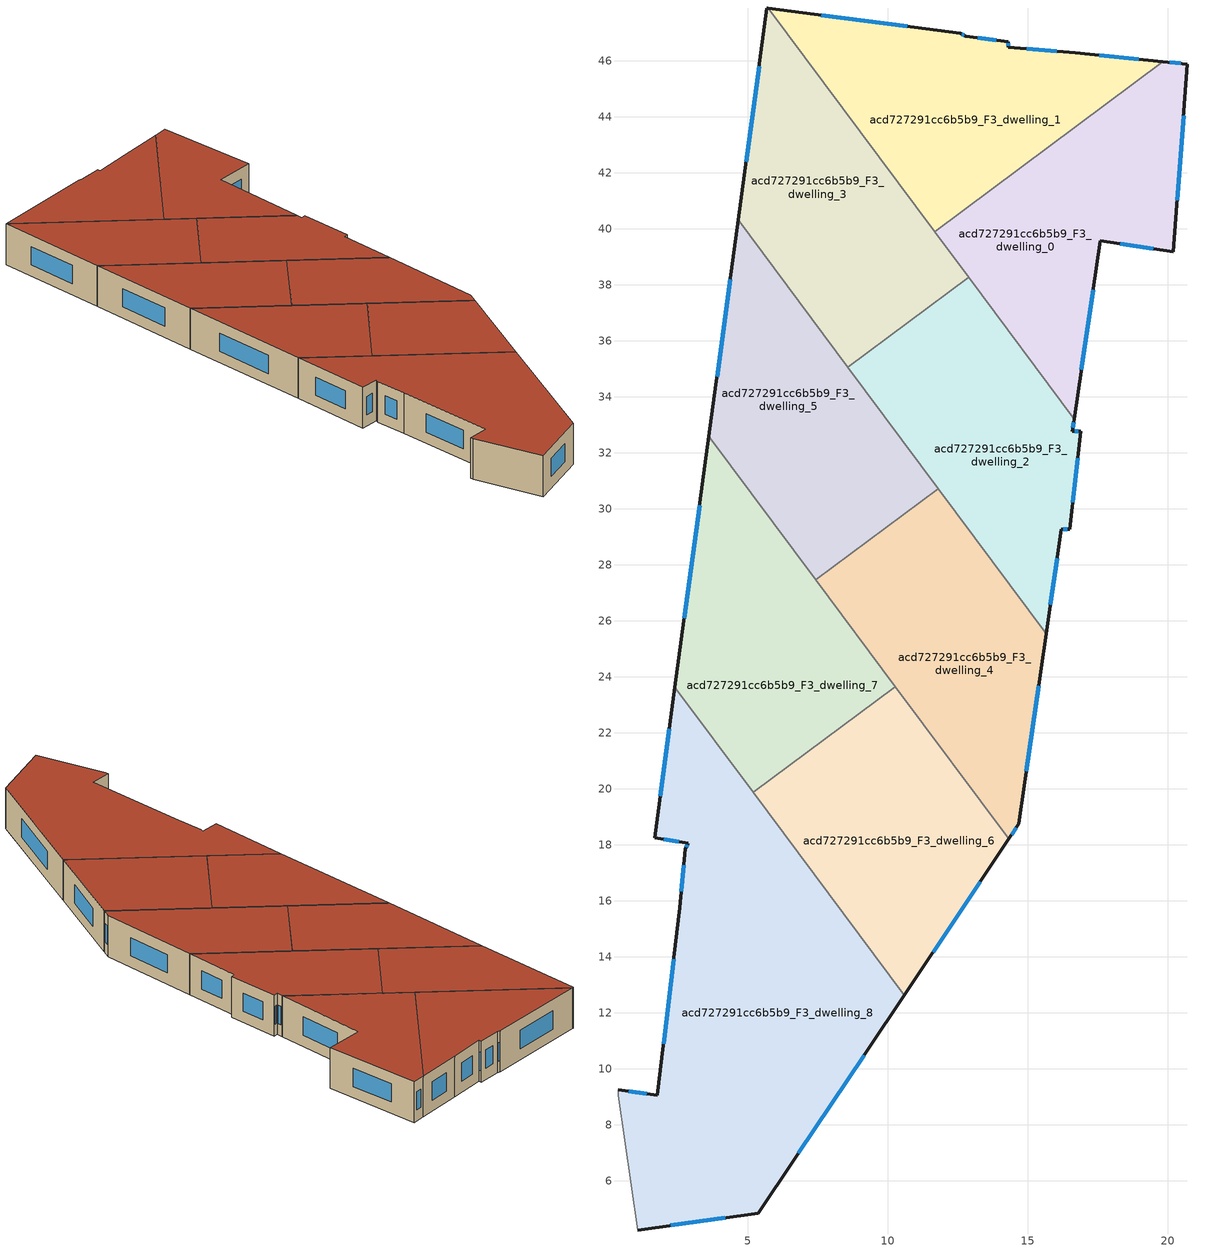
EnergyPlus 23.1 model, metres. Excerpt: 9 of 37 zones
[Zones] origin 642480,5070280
acd727291cc6b5b9_F3_dwelling_0
 floor to acd727291cc6b5b9_F2_dwelling_0 (EU_floor_Construction): 20.7,45.87 20.2,39.17 17.59,39.57 16.66,33.2 11.67,39.89 19.82,45.96 z9
 wall outside (EU_wall_Construction): 16.66,33.2 17.59,39.57 20.2,39.17 20.7,45.87 19.82,45.96 z9:12
 wall to acd727291cc6b5b9_F3_dwelling_1 (EU_wall_Construction): 19.82,45.96 11.67,39.89 z9:12
 wall to acd727291cc6b5b9_F3_dwelling_2 (EU_wall_Construction): 12.89,38.26 16.66,33.2 z9:12
 wall to acd727291cc6b5b9_F3_dwelling_3 (EU_wall_Construction): 11.67,39.89 12.89,38.26 z9:12
 window (EU_Window_Construction): 16.91,34.95 17.34,37.82 / 20.46,45.9 20.06,45.94 / 20.33,41.01 20.56,44.03 / 18.31,39.46 19.48,39.28 z9.83:11.17
 roof outside (EU_roof_Construction): 16.66,33.2 17.59,39.57 20.2,39.17 20.7,45.87 19.82,45.96 11.67,39.89 z12
acd727291cc6b5b9_F3_dwelling_1
 floor to acd727291cc6b5b9_F2_dwelling_1 (EU_floor_Construction): 19.82,45.96 11.67,39.89 5.73,47.87 12.59,46.98 12.79,46.88 14.29,46.67 14.29,46.47 16.69,46.27 z9
 wall outside (EU_wall_Construction): 19.82,45.96 16.69,46.27 14.29,46.47 14.29,46.67 12.79,46.88 12.59,46.98 5.73,47.87 z9:12
 wall to acd727291cc6b5b9_F3_dwelling_3 (EU_wall_Construction): 5.73,47.87 11.67,39.89 z9:12
 window (EU_Window_Construction): 18.96,46.05 17.56,46.19 / 10.71,47.22 7.62,47.63 / 12.74,46.9 12.65,46.95 / 13.88,46.73 13.21,46.82 / 14.29,46.53 14.29,46.62 / 16.03,46.33 14.95,46.42 z9.83:11.17
 roof outside (EU_roof_Construction): 19.82,45.96 16.69,46.27 14.29,46.47 14.29,46.67 12.79,46.88 12.59,46.98 5.73,47.87 11.67,39.89 z12
acd727291cc6b5b9_F3_dwelling_2
 floor to acd727291cc6b5b9_F2_dwelling_2 (EU_floor_Construction): 12.89,38.26 16.66,33.2 16.59,32.76 16.89,32.76 16.49,29.26 16.19,29.26 15.66,25.54 8.58,35.05 z9
 wall outside (EU_wall_Construction): 15.66,25.54 16.19,29.26 16.49,29.26 16.89,32.76 16.59,32.76 16.66,33.2 z9:12
 wall to acd727291cc6b5b9_F3_dwelling_3 (EU_wall_Construction): 12.89,38.26 8.58,35.05 z9:12
 wall to acd727291cc6b5b9_F3_dwelling_4 (EU_wall_Construction): 11.8,30.72 15.66,25.54 z9:12
 wall to acd727291cc6b5b9_F3_dwelling_5 (EU_wall_Construction): 8.58,35.05 11.8,30.72 z9:12
 window (EU_Window_Construction): 15.8,26.57 16.04,28.24 / 16.61,32.89 16.64,33.08 / 16.81,32.76 16.67,32.76 / 16.6,30.23 16.78,31.8 / 16.27,29.26 16.41,29.26 z9.83:11.17
 roof outside (EU_roof_Construction): 15.66,25.54 16.19,29.26 16.49,29.26 16.89,32.76 16.59,32.76 16.66,33.2 12.89,38.26 8.58,35.05 z12
acd727291cc6b5b9_F3_dwelling_3
 floor to acd727291cc6b5b9_F2_dwelling_3 (EU_floor_Construction): 5.73,47.87 12.89,38.26 8.58,35.05 4.66,40.31 5.69,47.88 z9
 wall outside (EU_wall_Construction): 5.73,47.87 5.69,47.88 4.66,40.31 z9:12
 wall to acd727291cc6b5b9_F3_dwelling_5 (EU_wall_Construction): 4.66,40.31 8.58,35.05 z9:12
 window (EU_Window_Construction): 5.41,45.8 4.95,42.39 z9.83:11.17
 roof outside (EU_roof_Construction): 12.89,38.26 5.73,47.87 5.69,47.88 4.66,40.31 8.58,35.05 z12
acd727291cc6b5b9_F3_dwelling_4
 floor to acd727291cc6b5b9_F2_dwelling_4 (EU_floor_Construction): 11.8,30.72 15.66,25.54 14.69,18.75 14.32,18.21 7.43,27.46 z9
 wall outside (EU_wall_Construction): 14.32,18.21 14.69,18.75 15.66,25.54 z9:12
 wall to acd727291cc6b5b9_F3_dwelling_5 (EU_wall_Construction): 11.8,30.72 7.43,27.46 z9:12
 wall to acd727291cc6b5b9_F3_dwelling_6 (EU_wall_Construction): 10.27,23.65 14.32,18.21 z9:12
 wall to acd727291cc6b5b9_F3_dwelling_7 (EU_wall_Construction): 7.43,27.46 10.27,23.65 z9:12
 window (EU_Window_Construction): 14.95,20.62 15.39,23.68 / 14.42,18.36 14.59,18.6 z9.83:11.17
 roof outside (EU_roof_Construction): 14.69,18.75 15.66,25.54 11.8,30.72 7.43,27.46 14.32,18.21 z12
acd727291cc6b5b9_F3_dwelling_5
 floor to acd727291cc6b5b9_F2_dwelling_5 (EU_floor_Construction): 4.66,40.31 11.8,30.72 7.43,27.46 3.62,32.59 z9
 wall outside (EU_wall_Construction): 4.66,40.31 3.62,32.59 z9:12
 wall to acd727291cc6b5b9_F3_dwelling_7 (EU_wall_Construction): 3.62,32.59 7.43,27.46 z9:12
 window (EU_Window_Construction): 4.38,38.19 3.9,34.71 z9.83:11.17
 roof outside (EU_roof_Construction): 11.8,30.72 4.66,40.31 3.62,32.59 7.43,27.46 z12
acd727291cc6b5b9_F3_dwelling_6
 floor to acd727291cc6b5b9_F2_dwelling_6 (EU_floor_Construction): 10.27,23.65 14.32,18.21 10.59,12.63 5.2,19.88 z9
 wall outside (EU_wall_Construction): 10.59,12.63 14.32,18.21 z9:12
 wall to acd727291cc6b5b9_F3_dwelling_7 (EU_wall_Construction): 10.27,23.65 5.2,19.88 z9:12
 wall to acd727291cc6b5b9_F3_dwelling_8 (EU_wall_Construction): 5.2,19.88 10.59,12.63 z9:12
 window (EU_Window_Construction): 11.62,14.17 13.3,16.67 z9.83:11.17
 roof outside (EU_roof_Construction): 10.59,12.63 14.32,18.21 10.27,23.65 5.2,19.88 z12
acd727291cc6b5b9_F3_dwelling_7
 floor to acd727291cc6b5b9_F2_dwelling_7 (EU_floor_Construction): 3.62,32.59 10.27,23.65 5.2,19.88 2.4,23.63 z9
 wall outside (EU_wall_Construction): 3.62,32.59 2.4,23.63 z9:12
 wall to acd727291cc6b5b9_F3_dwelling_8 (EU_wall_Construction): 2.4,23.63 5.2,19.88 z9:12
 window (EU_Window_Construction): 3.28,30.12 2.74,26.1 z9.83:11.17
 roof outside (EU_roof_Construction): 10.27,23.65 3.62,32.59 2.4,23.63 5.2,19.88 z12
acd727291cc6b5b9_F3_dwelling_8
 floor to acd727291cc6b5b9_F2_dwelling_8 (EU_floor_Construction): 2.4,23.63 10.59,12.63 5.38,4.85 1.07,4.25 0.37,9.05 0.37,9.25 1.78,9.05 2.58,15.76 2.78,17.86 2.88,18.06 1.68,18.26 z9
 wall outside (EU_wall_Construction): 2.4,23.63 1.68,18.26 2.88,18.06 2.78,17.86 2.58,15.76 1.78,9.05 0.37,9.25 / 1.07,4.25 5.38,4.85 10.59,12.63 z9:12
 wall adiabatic (EU_wall_Construction): 0.37,9.25 0.37,9.05 1.07,4.25 z9:12
 window (EU_Window_Construction): 1.39,9.11 0.76,9.2 / 2.36,13.91 2,10.9 / 2.72,17.28 2.63,16.33 / 2.85,18 2.81,17.91 / 2.01,18.2 2.55,18.11 / 2.2,22.15 1.88,19.74 / 6.81,6.99 9.16,10.49 / 2.26,4.41 4.19,4.68 z9.83:11.17
 roof outside (EU_roof_Construction): 5.38,4.85 10.59,12.63 2.4,23.63 1.68,18.26 2.88,18.06 2.78,17.86 2.58,15.76 1.78,9.05 0.37,9.25 0.37,9.05 1.07,4.25 z12
[Building]
EU S2 Campaign: North Axis=0; Terrain=City; Solar Distribution=FullExterior
[Site:Location]
Lyon-Bron: Latitude=45.75; Longitude=5; Time Zone=1; Elevation=198
[SizingPeriod:WeatherFileDays]
AnnualSizingPeriod: Begin Month=1; Begin Day of Month=1; End Month=12; End Day of Month=31; Day of Week for Start Day=Monday; Use Weather File Daylight Saving Period=No; Use Weather File Rain and Snow Indicators=No
[MATERIAL]
EU_InternalMass_Material: Roughness=MediumRough; Thickness=0.1; Conductivity=1; Density=1800; Specific Heat=900; Thermal Absorptance=0.9; Solar Absorptance=0.7; Visible Absorptance=0.7
[MATERIAL:NOMASS] Roughness=MediumRough; Thermal Absorptance=0.9; Solar Absorptance=0.7; Visible Absorptance=0.7
Name | Thermal Resistance
EU_wall_NoMass | 0.87146
EU_roof_NoMass | 0.842276
EU_floor_NoMass | 0.496999
[WINDOWMATERIAL:SIMPLEGLAZINGSYSTEM]
EU_Window_SimpleGlazing: UFactor=2.2525; Solar Heat Gain Coefficient=0.76; Visible Transmittance=0.76
[CONSTRUCTION]
EU_wall_Construction: EU_wall_NoMass
EU_roof_Construction: EU_roof_NoMass
EU_floor_Construction: EU_floor_NoMass
EU_Window_Construction: EU_Window_SimpleGlazing
EU_InternalMass_Construction: EU_InternalMass_Material
[ZONE] Type=1; Multiplier=1; Ceiling Height=autocalculate; Floor Area=autocalculate; Part of Total Floor Area=Yes
Name | Volume
acd727291cc6b5b9_F3_dwelling_0 | 150.012
acd727291cc6b5b9_F3_dwelling_1 | 149.99
acd727291cc6b5b9_F3_dwelling_2 | 149.983
acd727291cc6b5b9_F3_dwelling_3 | 150.001
acd727291cc6b5b9_F3_dwelling_4 | 150.015
acd727291cc6b5b9_F3_dwelling_5 | 150.004
acd727291cc6b5b9_F3_dwelling_6 | 149.971
acd727291cc6b5b9_F3_dwelling_7 | 150.008
acd727291cc6b5b9_F3_dwelling_8 | 300.015
[INTERNALMASS] Construction=EU_InternalMass_Construction
Name | Zone or ZoneList | Surface Area
acd727291cc6b5b9_F3_dwelling_0_EU_InternalMass | acd727291cc6b5b9_F3_dwelling_0 | 50.0045
acd727291cc6b5b9_F3_dwelling_1_EU_InternalMass | acd727291cc6b5b9_F3_dwelling_1 | 49.9969
acd727291cc6b5b9_F3_dwelling_2_EU_InternalMass | acd727291cc6b5b9_F3_dwelling_2 | 49.9948
acd727291cc6b5b9_F3_dwelling_3_EU_InternalMass | acd727291cc6b5b9_F3_dwelling_3 | 50.0004
acd727291cc6b5b9_F3_dwelling_4_EU_InternalMass | acd727291cc6b5b9_F3_dwelling_4 | 50.0093
acd727291cc6b5b9_F3_dwelling_5_EU_InternalMass | acd727291cc6b5b9_F3_dwelling_5 | 50.0016
acd727291cc6b5b9_F3_dwelling_6_EU_InternalMass | acd727291cc6b5b9_F3_dwelling_6 | 49.9975
acd727291cc6b5b9_F3_dwelling_7_EU_InternalMass | acd727291cc6b5b9_F3_dwelling_7 | 50.0026
acd727291cc6b5b9_F3_dwelling_8_EU_InternalMass | acd727291cc6b5b9_F3_dwelling_8 | 100.005
[OTHEREQUIPMENT] Fuel Type=Electricity; Design Level Calculation Method=Watts/Area; Power per Zone Floor Area=1; Fraction Latent=0; Fraction Radiant=0; Fraction Lost=0; Carbon Dioxide Generation Rate=0; EndUse Subcategory=EU_Step8_InternalGains
Name | Zone or ZoneList or Space or SpaceList | Schedule
EU_Step8_InternalGain_acd727291cc6b5b9_F3_dwelling_0_f000 | acd727291cc6b5b9_F3_dwelling_0 | EU_Step8_GainSchedule_acd727291cc6b5b9_F3_dwelling_0_f000
EU_Step8_InternalGain_acd727291cc6b5b9_F3_dwelling_1_f000 | acd727291cc6b5b9_F3_dwelling_1 | EU_Step8_GainSchedule_acd727291cc6b5b9_F3_dwelling_1_f000
EU_Step8_InternalGain_acd727291cc6b5b9_F3_dwelling_2_f000 | acd727291cc6b5b9_F3_dwelling_2 | EU_Step8_GainSchedule_acd727291cc6b5b9_F3_dwelling_2_f000
EU_Step8_InternalGain_acd727291cc6b5b9_F3_dwelling_3_f000 | acd727291cc6b5b9_F3_dwelling_3 | EU_Step8_GainSchedule_acd727291cc6b5b9_F3_dwelling_3_f000
EU_Step8_InternalGain_acd727291cc6b5b9_F3_dwelling_4_f000 | acd727291cc6b5b9_F3_dwelling_4 | EU_Step8_GainSchedule_acd727291cc6b5b9_F3_dwelling_4_f000
EU_Step8_InternalGain_acd727291cc6b5b9_F3_dwelling_5_f000 | acd727291cc6b5b9_F3_dwelling_5 | EU_Step8_GainSchedule_acd727291cc6b5b9_F3_dwelling_5_f000
EU_Step8_InternalGain_acd727291cc6b5b9_F3_dwelling_6_f000 | acd727291cc6b5b9_F3_dwelling_6 | EU_Step8_GainSchedule_acd727291cc6b5b9_F3_dwelling_6_f000
EU_Step8_InternalGain_acd727291cc6b5b9_F3_dwelling_7_f000 | acd727291cc6b5b9_F3_dwelling_7 | EU_Step8_GainSchedule_acd727291cc6b5b9_F3_dwelling_7_f000
EU_Step8_InternalGain_acd727291cc6b5b9_F3_dwelling_8_f000 | acd727291cc6b5b9_F3_dwelling_8 | EU_Step8_GainSchedule_acd727291cc6b5b9_F3_dwelling_8_f000
[ZONEVENTILATION:DESIGNFLOWRATE] Schedule=EU_AlwaysOn; Design Flow Rate Calculation Method=AirChanges/Hour; Air Changes per Hour=0.425; Ventilation Type=Natural; Fan Pressure Rise=0; Fan Total Efficiency=1; Constant Term Coefficient=1; Temperature Term Coefficient=0; Velocity Term Coefficient=0; Velocity Squared Term Coefficient=0; Minimum Indoor Temperature=-100; Maximum Indoor Temperature=100; Delta Temperature=-100; Minimum Outdoor Temperature=-100; Maximum Outdoor Temperature=100; Maximum Wind Speed=40
Name | Zone or ZoneList or Space or SpaceList
EU_ConstantAir_acd727291cc6b5b9_F3_dwelling_0 | acd727291cc6b5b9_F3_dwelling_0
EU_ConstantAir_acd727291cc6b5b9_F3_dwelling_1 | acd727291cc6b5b9_F3_dwelling_1
EU_ConstantAir_acd727291cc6b5b9_F3_dwelling_2 | acd727291cc6b5b9_F3_dwelling_2
EU_ConstantAir_acd727291cc6b5b9_F3_dwelling_3 | acd727291cc6b5b9_F3_dwelling_3
EU_ConstantAir_acd727291cc6b5b9_F3_dwelling_4 | acd727291cc6b5b9_F3_dwelling_4
EU_ConstantAir_acd727291cc6b5b9_F3_dwelling_5 | acd727291cc6b5b9_F3_dwelling_5
EU_ConstantAir_acd727291cc6b5b9_F3_dwelling_6 | acd727291cc6b5b9_F3_dwelling_6
EU_ConstantAir_acd727291cc6b5b9_F3_dwelling_7 | acd727291cc6b5b9_F3_dwelling_7
EU_ConstantAir_acd727291cc6b5b9_F3_dwelling_8 | acd727291cc6b5b9_F3_dwelling_8
[HVACTEMPLATE:THERMOSTAT] Constant Heating Setpoint=20; Constant Cooling Setpoint=50
EU_HeatOnly_acd727291cc6b5b9_F0_dwelling_0; EU_HeatOnly_acd727291cc6b5b9_F0_dwelling_1; EU_HeatOnly_acd727291cc6b5b9_F0_dwelling_2; EU_HeatOnly_acd727291cc6b5b9_F0_dwelling_3; EU_HeatOnly_acd727291cc6b5b9_F0_dwelling_4; EU_HeatOnly_acd727291cc6b5b9_F0_dwelling_5; EU_HeatOnly_acd727291cc6b5b9_F0_dwelling_6; EU_HeatOnly_acd727291cc6b5b9_F0_dwelling_7; EU_HeatOnly_acd727291cc6b5b9_F0_dwelling_8; EU_HeatOnly_acd727291cc6b5b9_F0_dwelling_9; EU_HeatOnly_acd727291cc6b5b9_F1_dwelling_0; EU_HeatOnly_acd727291cc6b5b9_F1_dwelling_1; EU_HeatOnly_acd727291cc6b5b9_F1_dwelling_2; EU_HeatOnly_acd727291cc6b5b9_F1_dwelling_3; EU_HeatOnly_acd727291cc6b5b9_F1_dwelling_4; EU_HeatOnly_acd727291cc6b5b9_F1_dwelling_5; EU_HeatOnly_acd727291cc6b5b9_F1_dwelling_6; EU_HeatOnly_acd727291cc6b5b9_F1_dwelling_7; EU_HeatOnly_acd727291cc6b5b9_F1_dwelling_8; EU_HeatOnly_acd727291cc6b5b9_F2_dwelling_0; EU_HeatOnly_acd727291cc6b5b9_F2_dwelling_1; EU_HeatOnly_acd727291cc6b5b9_F2_dwelling_2; EU_HeatOnly_acd727291cc6b5b9_F2_dwelling_3; EU_HeatOnly_acd727291cc6b5b9_F2_dwelling_4; EU_HeatOnly_acd727291cc6b5b9_F2_dwelling_5; EU_HeatOnly_acd727291cc6b5b9_F2_dwelling_6; EU_HeatOnly_acd727291cc6b5b9_F2_dwelling_7; EU_HeatOnly_acd727291cc6b5b9_F2_dwelling_8; EU_HeatOnly_acd727291cc6b5b9_F3_dwelling_0; EU_HeatOnly_acd727291cc6b5b9_F3_dwelling_1; EU_HeatOnly_acd727291cc6b5b9_F3_dwelling_2; EU_HeatOnly_acd727291cc6b5b9_F3_dwelling_3; EU_HeatOnly_acd727291cc6b5b9_F3_dwelling_4; EU_HeatOnly_acd727291cc6b5b9_F3_dwelling_5; EU_HeatOnly_acd727291cc6b5b9_F3_dwelling_6; EU_HeatOnly_acd727291cc6b5b9_F3_dwelling_7; EU_HeatOnly_acd727291cc6b5b9_F3_dwelling_8
[HVACTEMPLATE:ZONE:IDEALLOADSAIRSYSTEM] System Availability Schedule=EU_AlwaysOn; Maximum Heating Supply Air Temperature=50; Minimum Cooling Supply Air Temperature=13; Maximum Heating Supply Air Humidity Ratio=0.0156; Minimum Cooling Supply Air Humidity Ratio=0.0077; Heating Limit=NoLimit; Cooling Limit=NoLimit; Heating Availability Schedule=EU_AlwaysOn; Cooling Availability Schedule=EU_CoolingOff; Dehumidification Control Type=ConstantSensibleHeatRatio; Cooling Sensible Heat Ratio=0.7; Dehumidification Setpoint=60; Humidification Control Type=None; Humidification Setpoint=30; Outdoor Air Method=None; Outdoor Air Flow Rate per Person=0.00944; Outdoor Air Flow Rate per Zone Floor Area=0; Outdoor Air Flow Rate per Zone=0; Demand Controlled Ventilation Type=None; Outdoor Air Economizer Type=NoEconomizer; Heat Recovery Type=None; Sensible Heat Recovery Effectiveness=0.7; Latent Heat Recovery Effectiveness=0.65
Name | Template Thermostat
acd727291cc6b5b9_F3_dwelling_0 | EU_HeatOnly_acd727291cc6b5b9_F3_dwelling_0
acd727291cc6b5b9_F3_dwelling_1 | EU_HeatOnly_acd727291cc6b5b9_F3_dwelling_1
acd727291cc6b5b9_F3_dwelling_2 | EU_HeatOnly_acd727291cc6b5b9_F3_dwelling_2
acd727291cc6b5b9_F3_dwelling_3 | EU_HeatOnly_acd727291cc6b5b9_F3_dwelling_3
acd727291cc6b5b9_F3_dwelling_4 | EU_HeatOnly_acd727291cc6b5b9_F3_dwelling_4
acd727291cc6b5b9_F3_dwelling_5 | EU_HeatOnly_acd727291cc6b5b9_F3_dwelling_5
acd727291cc6b5b9_F3_dwelling_6 | EU_HeatOnly_acd727291cc6b5b9_F3_dwelling_6
acd727291cc6b5b9_F3_dwelling_7 | EU_HeatOnly_acd727291cc6b5b9_F3_dwelling_7
acd727291cc6b5b9_F3_dwelling_8 | EU_HeatOnly_acd727291cc6b5b9_F3_dwelling_8
[SIZING:ZONE] Zone Cooling Design Supply Air Temperature Input Method=SupplyAirTemperature; Zone Cooling Design Supply Air Temperature=13; Zone Heating Design Supply Air Temperature Input Method=SupplyAirTemperature; Zone Heating Design Supply Air Temperature=50; Zone Cooling Design Supply Air Humidity Ratio=0.008; Zone Heating Design Supply Air Humidity Ratio=0.008; Cooling Design Air Flow Method=DesignDay; Cooling Design Air Flow Rate=0; Cooling Minimum Air Flow per Zone Floor Area=0.000762; Cooling Minimum Air Flow=0; Cooling Minimum Air Flow Fraction=0.2; Heating Design Air Flow Method=DesignDay; Heating Design Air Flow Rate=0; Heating Maximum Air Flow per Zone Floor Area=0.002032; Heating Maximum Air Flow=0.141576; Heating Maximum Air Flow Fraction=0.3; Account for Dedicated Outdoor Air System=No; Dedicated Outdoor Air System Control Strategy=NeutralSupplyAir; Dedicated Outdoor Air Low Setpoint Temperature for Design=autosize; Dedicated Outdoor Air High Setpoint Temperature for Design=autosize; Zone Load Sizing Method=Sensible Load Only No Latent Load; Zone Latent Cooling Design Supply Air Humidity Ratio Input Method=HumidityRatioDifference; Zone Cooling Design Supply Air Humidity Ratio Difference=0.005; Zone Latent Heating Design Supply Air Humidity Ratio Input Method=HumidityRatioDifference; Zone Humidification Design Supply Air Humidity Ratio Difference=0.005
acd727291cc6b5b9_F3_dwelling_0; acd727291cc6b5b9_F3_dwelling_1; acd727291cc6b5b9_F3_dwelling_2; acd727291cc6b5b9_F3_dwelling_3; acd727291cc6b5b9_F3_dwelling_4; acd727291cc6b5b9_F3_dwelling_5; acd727291cc6b5b9_F3_dwelling_6; acd727291cc6b5b9_F3_dwelling_7; acd727291cc6b5b9_F3_dwelling_8
[SCHEDULE:CONSTANT]
Name | Hourly Value
EU_AlwaysOn | 1
EU_CoolingOff | 0
[SCHEDULE:FILE] Column Number=1; Rows to Skip at Top=0; Number of Hours of Data=8760; Column Separator=Comma; Interpolate to Timestep=No; Minutes per Item=60; Adjust Schedule for Daylight Savings=Yes
Name | File
EU_Step8_GainSchedule_acd727291cc6b5b9_F3_dwelling_0_f000 | ../../schedules/acd727291cc6b5b9/acd727291cc6b5b9_F3_dwelling_0_f000_gain.csv
EU_Step8_GainSchedule_acd727291cc6b5b9_F3_dwelling_1_f000 | ../../schedules/acd727291cc6b5b9/acd727291cc6b5b9_F3_dwelling_1_f000_gain.csv
EU_Step8_GainSchedule_acd727291cc6b5b9_F3_dwelling_2_f000 | ../../schedules/acd727291cc6b5b9/acd727291cc6b5b9_F3_dwelling_2_f000_gain.csv
EU_Step8_GainSchedule_acd727291cc6b5b9_F3_dwelling_3_f000 | ../../schedules/acd727291cc6b5b9/acd727291cc6b5b9_F3_dwelling_3_f000_gain.csv
EU_Step8_GainSchedule_acd727291cc6b5b9_F3_dwelling_4_f000 | ../../schedules/acd727291cc6b5b9/acd727291cc6b5b9_F3_dwelling_4_f000_gain.csv
EU_Step8_GainSchedule_acd727291cc6b5b9_F3_dwelling_5_f000 | ../../schedules/acd727291cc6b5b9/acd727291cc6b5b9_F3_dwelling_5_f000_gain.csv
EU_Step8_GainSchedule_acd727291cc6b5b9_F3_dwelling_6_f000 | ../../schedules/acd727291cc6b5b9/acd727291cc6b5b9_F3_dwelling_6_f000_gain.csv
EU_Step8_GainSchedule_acd727291cc6b5b9_F3_dwelling_7_f000 | ../../schedules/acd727291cc6b5b9/acd727291cc6b5b9_F3_dwelling_7_f000_gain.csv
EU_Step8_GainSchedule_acd727291cc6b5b9_F3_dwelling_8_f000 | ../../schedules/acd727291cc6b5b9/acd727291cc6b5b9_F3_dwelling_8_f000_gain.csv
